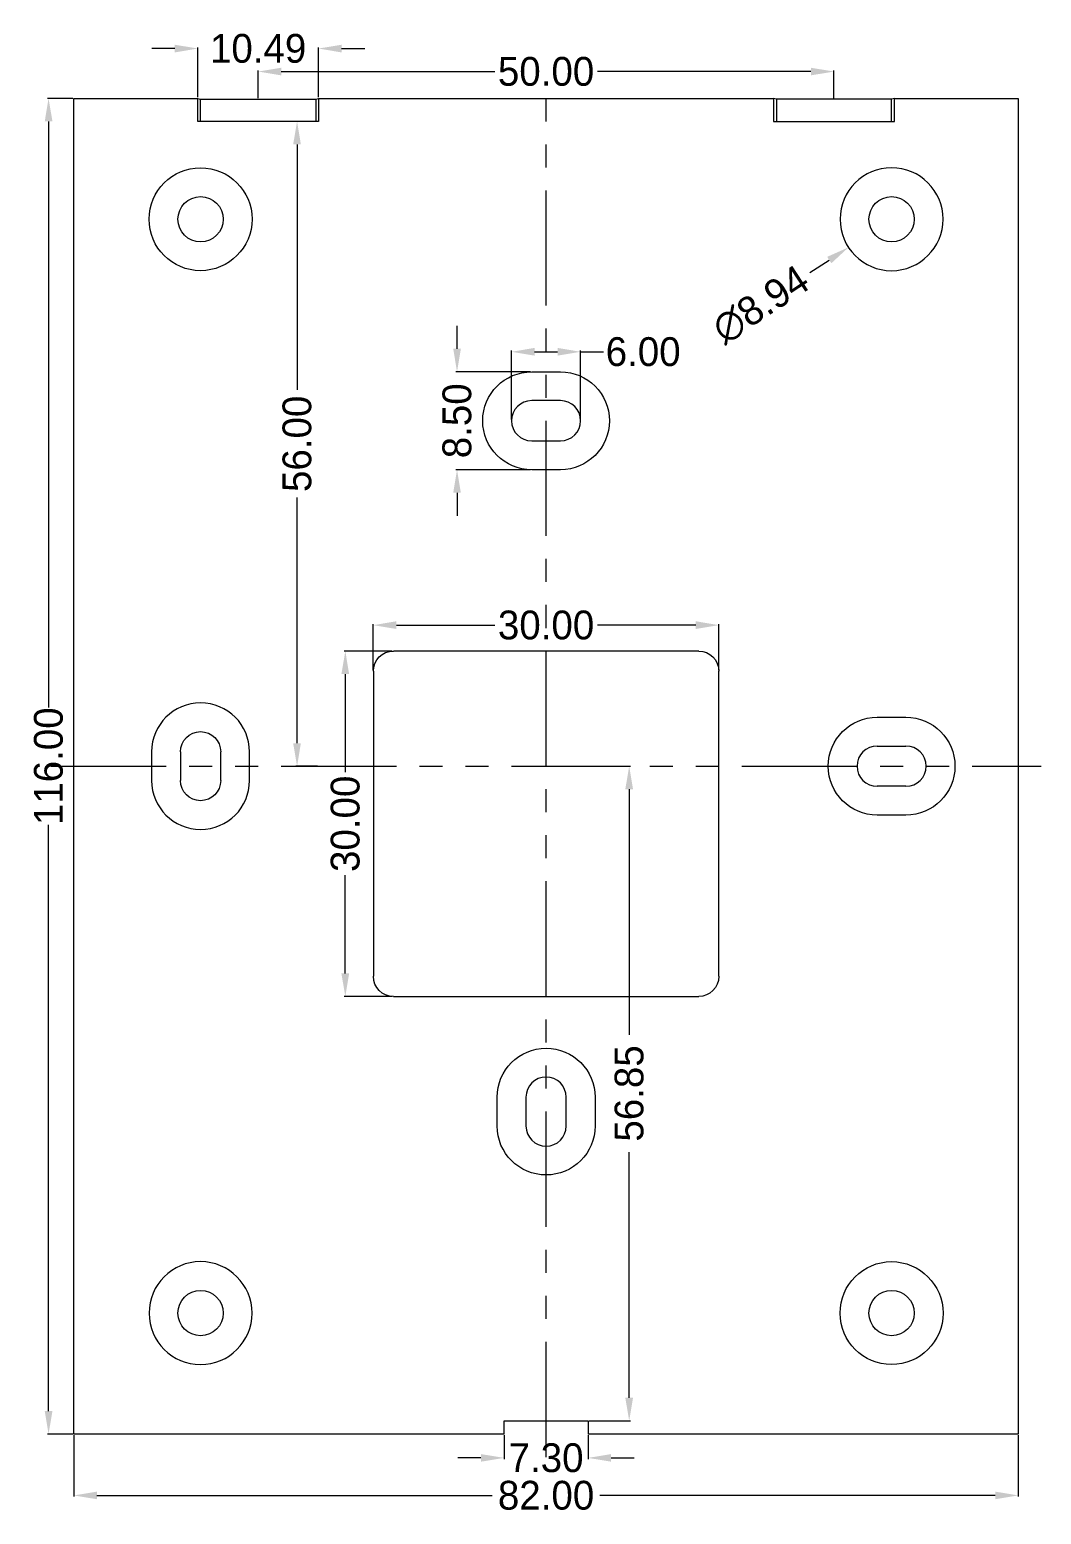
# Model space of a CAD drawing. Extents: x 142 to 418, y 267 to 420.
# Drawn here: x 330.6 to 418.5, y 290.7 to 419.6 of the extents above; entities that cross this region are included whole.
import ezdxf

# ---------------------------------------------------------------- set-up
doc = ezdxf.new("R2010")
doc.units = 0
doc.header["$MEASUREMENT"] = 0
doc.linetypes.add('PHANTOM', pattern=[2.5, 1.25, -0.25, 0.25, -0.25, 0.25, -0.25])
doc.layers.add('20', color=7, linetype='Continuous')
doc.dimstyles.get("Standard").update_dxf_attribs({"dimtxt": 0.18, "dimasz": 0.18, "dimexe": 0.18, "dimexo": 0.0625, "dimgap": 0.09, "dimtad": 0, "dimtih": 1, "dimtoh": 1, "dimdec": 4, "dimzin": 0, "dimdsep": 46, "dimtxsty": 'Standard', "dimcen": 0.09, "dimadec": 0, "dimazin": 0, "dimtfac": 1, "dimtdec": 4, "dimtofl": 0, "dimtmove": 0, "dimatfit": 3, "dimfxl": 0, "dimtolj": 1, "dimtzin": 0, "dimarcsym": 0})

# ---------------------------------------------------------------- blocks, each defined once
blk = doc.blocks.new('*D91')
at = {"color": 4, "linetype": 'Continuous', "lineweight": 9}
for p, q in [((350.47, 413.7), (350.47, 416.1)), ((352.47, 416), (371.01, 416)), ((398.47, 416), (379.94, 416)), ((400.47, 413.7), (400.47, 416.1))]:
    blk.add_line(p, q, dxfattribs=at)
for points in [[(352.47, 416.33), (352.47, 415.67), (350.47, 416)], [(398.47, 416.33), (398.47, 415.67), (400.47, 416)]]:
    blk.add_solid(points, dxfattribs=at)
at = {"layer": 'Defpoints', "color": 0, "linetype": 'Continuous', "lineweight": 9}
for p in [(400.47, 416), (350.47, 413.6), (400.47, 413.6)]:
    blk.add_point(p, dxfattribs=at)
at = {"color": 3, "linetype": 'Continuous', "lineweight": 9, "insert": (375.47, 416), "char_height": 2.5, "attachment_point": 5}
blk.add_mtext('\\A1;50.00', dxfattribs=at)
blk = doc.blocks.new('*D92')
at = {"color": 4, "linetype": 'Continuous', "lineweight": 9}
for p, q in [((343.23, 418), (341.23, 418)), ((345.23, 413.77), (345.23, 418.1)), ((355.72, 413.77), (355.72, 418.1)), ((357.72, 418), (359.72, 418))]:
    blk.add_line(p, q, dxfattribs=at)
for points in [[(343.23, 418.33), (343.23, 417.66), (345.23, 418)], [(357.72, 418.33), (357.72, 417.66), (355.72, 418)]]:
    blk.add_solid(points, dxfattribs=at)
at = {"layer": 'Defpoints', "color": 0, "linetype": 'Continuous', "lineweight": 9}
for p in [(355.72, 418), (345.23, 413.67), (355.72, 413.67)]:
    blk.add_point(p, dxfattribs=at)
at = {"color": 3, "linetype": 'Continuous', "lineweight": 9, "insert": (350.47, 418), "char_height": 2.5, "attachment_point": 5}
blk.add_mtext('\\A1;10.49', dxfattribs=at)
blk = doc.blocks.new('*D93')
at = {"color": 4, "linetype": 'Continuous', "lineweight": 9}
for p, q in [((362.12, 365.67), (357.94, 365.67)), ((358.04, 363.67), (358.04, 355.14)), ((358.04, 337.67), (358.04, 346.21)), ((362.12, 335.67), (357.94, 335.67))]:
    blk.add_line(p, q, dxfattribs=at)
for points in [[(357.7, 363.67), (358.37, 363.67), (358.04, 365.67)], [(357.7, 337.67), (358.37, 337.67), (358.04, 335.67)]]:
    blk.add_solid(points, dxfattribs=at)
at = {"layer": 'Defpoints', "color": 0, "linetype": 'Continuous', "lineweight": 9}
for p in [(362.22, 365.67), (358.04, 335.67), (362.22, 335.67)]:
    blk.add_point(p, dxfattribs=at)
at = {"color": 3, "linetype": 'Continuous', "lineweight": 9, "insert": (358.04, 350.67), "char_height": 2.5, "attachment_point": 5, "rotation": 90}
blk.add_mtext('\\A1;30.00', dxfattribs=at)
blk = doc.blocks.new('*D94')
at = {"color": 4, "linetype": 'Continuous', "lineweight": 9}
for p, q in [((360.47, 364.02), (360.47, 368.02)), ((362.47, 367.92), (371.01, 367.92)), ((388.47, 367.92), (379.94, 367.92)), ((390.47, 364.02), (390.47, 368.02))]:
    blk.add_line(p, q, dxfattribs=at)
for points in [[(362.47, 368.26), (362.47, 367.59), (360.47, 367.92)], [(388.47, 368.26), (388.47, 367.59), (390.47, 367.92)]]:
    blk.add_solid(points, dxfattribs=at)
at = {"layer": 'Defpoints', "color": 0, "linetype": 'Continuous', "lineweight": 9}
for p in [(390.47, 367.92), (360.47, 363.92), (390.47, 363.92)]:
    blk.add_point(p, dxfattribs=at)
at = {"color": 3, "linetype": 'Continuous', "lineweight": 9, "insert": (375.47, 367.92), "char_height": 2.5, "attachment_point": 5}
blk.add_mtext('\\A1;30.00', dxfattribs=at)
blk = doc.blocks.new('*D95')
at = {"color": 4, "linetype": 'Continuous', "lineweight": 9}
for p, q in [((355.62, 411.67), (353.75, 411.67)), ((353.85, 409.67), (353.85, 388.35)), ((353.85, 357.67), (353.85, 379)), ((355.62, 355.67), (353.75, 355.67))]:
    blk.add_line(p, q, dxfattribs=at)
for points in [[(353.51, 409.67), (354.18, 409.67), (353.85, 411.67)], [(353.51, 357.67), (354.18, 357.67), (353.85, 355.67)]]:
    blk.add_solid(points, dxfattribs=at)
at = {"layer": 'Defpoints', "color": 0, "linetype": 'Continuous', "lineweight": 9}
for p in [(355.72, 411.67), (353.85, 355.67), (355.72, 355.67)]:
    blk.add_point(p, dxfattribs=at)
at = {"color": 3, "linetype": 'Continuous', "lineweight": 9, "insert": (353.85, 383.67), "char_height": 2.5, "attachment_point": 5, "rotation": 90}
blk.add_mtext('\\A1;56.00', dxfattribs=at)
blk = doc.blocks.new('*D96')
at = {"color": 4, "linetype": 'Continuous', "lineweight": 9}
for p, q in [((371.82, 297.57), (371.82, 295.5)), ((379.12, 297.57), (379.12, 295.5)), ((369.82, 295.6), (367.82, 295.6)), ((381.12, 295.6), (383.12, 295.6))]:
    blk.add_line(p, q, dxfattribs=at)
for points in [[(369.82, 295.93), (369.82, 295.27), (371.82, 295.6)], [(381.12, 295.93), (381.12, 295.27), (379.12, 295.6)]]:
    blk.add_solid(points, dxfattribs=at)
at = {"layer": 'Defpoints', "color": 0, "linetype": 'Continuous', "lineweight": 9}
for p in [(371.82, 297.67), (379.12, 297.67), (379.12, 295.6)]:
    blk.add_point(p, dxfattribs=at)
at = {"color": 3, "linetype": 'Continuous', "lineweight": 9, "insert": (375.47, 295.6), "char_height": 2.5, "attachment_point": 5}
blk.add_mtext('\\A1;7.30', dxfattribs=at)
blk = doc.blocks.new('*D97')
at = {"color": 4, "linetype": 'Continuous', "lineweight": 9}
for p, q in [((334.47, 297.57), (334.47, 292.24)), ((416.47, 297.57), (416.47, 292.24)), ((336.47, 292.34), (370.8, 292.34)), ((414.47, 292.34), (380.15, 292.34))]:
    blk.add_line(p, q, dxfattribs=at)
for points in [[(336.47, 292.67), (336.47, 292.01), (334.47, 292.34)], [(414.47, 292.67), (414.47, 292.01), (416.47, 292.34)]]:
    blk.add_solid(points, dxfattribs=at)
at = {"layer": 'Defpoints', "color": 0, "linetype": 'Continuous', "lineweight": 9}
for p in [(334.47, 297.67), (416.47, 297.67), (416.47, 292.34)]:
    blk.add_point(p, dxfattribs=at)
at = {"color": 3, "linetype": 'Continuous', "lineweight": 9, "insert": (375.47, 292.34), "char_height": 2.5, "attachment_point": 5}
blk.add_mtext('\\A1;82.00', dxfattribs=at)
blk = doc.blocks.new('*D98')
at = {"color": 4, "linetype": 'Continuous', "lineweight": 9}
for p, q in [((334.37, 413.67), (332.17, 413.67)), ((332.27, 411.67), (332.27, 360.76)), ((332.27, 299.67), (332.27, 350.58)), ((334.37, 297.67), (332.17, 297.67))]:
    blk.add_line(p, q, dxfattribs=at)
for points in [[(331.94, 411.67), (332.61, 411.67), (332.27, 413.67)], [(331.94, 299.67), (332.61, 299.67), (332.27, 297.67)]]:
    blk.add_solid(points, dxfattribs=at)
at = {"layer": 'Defpoints', "color": 0, "linetype": 'Continuous', "lineweight": 9}
for p in [(332.27, 413.67), (334.47, 413.67), (334.47, 297.67)]:
    blk.add_point(p, dxfattribs=at)
at = {"color": 3, "linetype": 'Continuous', "lineweight": 9, "insert": (332.27, 355.67), "char_height": 2.5, "attachment_point": 5, "rotation": 90}
blk.add_mtext('\\A1;116.00', dxfattribs=at)
blk = doc.blocks.new('*D99')
at = {"color": 4, "linetype": 'Continuous', "lineweight": 9}
blk.add_line((398.38, 398.54), (400.06, 399.63), dxfattribs=at)
blk.add_solid([(399.88, 399.91), (400.24, 399.35), (401.73, 400.73)], dxfattribs=at)
at = {"layer": 'Defpoints', "color": 0, "linetype": 'Continuous', "lineweight": 9}
for p in [(409.21, 405.62), (401.73, 400.73)]:
    blk.add_point(p, dxfattribs=at)
at = {"color": 3, "linetype": 'Continuous', "lineweight": 9, "insert": (394.12, 395.75), "char_height": 2.5, "attachment_point": 5, "rotation": 33.1903}
blk.add_mtext('\\A1;∅8.94', dxfattribs=at)
blk = doc.blocks.new('*D101')
at = {"color": 4, "linetype": 'Continuous', "lineweight": 9}
for p, q in [((372.47, 385.77), (372.47, 391.76)), ((374.47, 391.66), (376.47, 391.66)), ((378.47, 385.77), (378.47, 391.76)), ((378.47, 391.66), (380.47, 391.66))]:
    blk.add_line(p, q, dxfattribs=at)
for points in [[(374.47, 392), (374.47, 391.33), (372.47, 391.66)], [(376.47, 392), (376.47, 391.33), (378.47, 391.66)]]:
    blk.add_solid(points, dxfattribs=at)
at = {"layer": 'Defpoints', "color": 0, "linetype": 'Continuous', "lineweight": 9}
for p in [(378.47, 391.66), (372.47, 385.67), (378.47, 385.67)]:
    blk.add_point(p, dxfattribs=at)
at = {"color": 3, "linetype": 'Continuous', "lineweight": 9, "insert": (383.9, 391.66), "char_height": 2.5, "attachment_point": 5}
blk.add_mtext('\\A1;6.00', dxfattribs=at)
blk = doc.blocks.new('*D104')
at = {"color": 4, "linetype": 'Continuous', "lineweight": 9}
for p, q in [((367.74, 391.92), (367.74, 393.92)), ((374.12, 389.92), (367.64, 389.92)), ((374.12, 381.42), (367.64, 381.42)), ((367.74, 379.42), (367.74, 377.42))]:
    blk.add_line(p, q, dxfattribs=at)
for points in [[(367.41, 391.92), (368.07, 391.92), (367.74, 389.92)], [(367.41, 379.42), (368.07, 379.42), (367.74, 381.42)]]:
    blk.add_solid(points, dxfattribs=at)
at = {"layer": 'Defpoints', "color": 0, "linetype": 'Continuous', "lineweight": 9}
for p in [(374.22, 389.92), (367.74, 381.42), (374.22, 381.42)]:
    blk.add_point(p, dxfattribs=at)
at = {"color": 3, "linetype": 'Continuous', "lineweight": 9, "insert": (367.74, 385.67), "char_height": 2.5, "attachment_point": 5, "rotation": 90}
blk.add_mtext('\\A1;8.50', dxfattribs=at)
blk = doc.blocks.new('*D105')
at = {"color": 4, "linetype": 'Continuous', "lineweight": 9}
for p, q in [((379.22, 355.67), (382.79, 355.67)), ((382.69, 353.67), (382.69, 332.34)), ((382.69, 300.82), (382.69, 322.16)), ((379.22, 298.82), (382.79, 298.82))]:
    blk.add_line(p, q, dxfattribs=at)
for points in [[(382.35, 353.67), (383.02, 353.67), (382.69, 355.67)], [(382.35, 300.82), (383.02, 300.82), (382.69, 298.82)]]:
    blk.add_solid(points, dxfattribs=at)
at = {"layer": 'Defpoints', "color": 0, "linetype": 'Continuous', "lineweight": 9}
for p in [(379.12, 355.67), (382.69, 355.67), (379.12, 298.82)]:
    blk.add_point(p, dxfattribs=at)
at = {"color": 3, "linetype": 'Continuous', "lineweight": 9, "insert": (382.69, 327.25), "char_height": 2.5, "attachment_point": 5, "rotation": 90}
blk.add_mtext('\\A1;56.85', dxfattribs=at)

msp = doc.modelspace()

# ---------------------------------------------------------------- linework, layer by layer
at = {"layer": '20', "color": 1, "linetype": 'PHANTOM', "lineweight": 9, "ltscale": 8}
for p, q in [((375.472, 295.674), (375.472, 415.674)), ((332.472, 355.674), (418.472, 355.674))]:
    msp.add_line(p, q, dxfattribs=at)
at = {"layer": '20', "color": 7, "linetype": 'Continuous', "lineweight": 9}
for p, q in [((334.472, 297.674), (334.472, 413.674)), ((334.472, 413.674), (345.225, 413.674)), ((345.225, 413.674), (345.472, 413.601)), ((345.225, 411.674), (345.225, 413.674)), ((345.472, 411.674), (345.472, 413.601)), ((345.472, 413.601), (355.472, 413.601)), ((355.472, 413.601), (355.719, 413.674)), ((355.472, 413.601), (355.472, 411.674)), ((355.719, 413.674), (355.719, 411.674)), ((355.719, 413.674), (395.225, 413.674)), ((395.472, 413.601), (395.225, 413.674)), ((395.225, 413.674), (395.225, 411.674)), ((395.472, 413.601), (395.472, 411.674)), ((405.472, 413.601), (395.472, 413.601)), ((405.719, 413.674), (405.472, 413.601)), ((405.472, 411.674), (405.472, 413.601)), ((405.719, 411.674), (405.719, 413.674)), ((405.719, 413.674), (416.472, 413.674)), ((416.472, 413.674), (416.472, 297.674)), ((355.719, 411.674), (345.225, 411.674)), ((395.225, 411.674), (405.719, 411.674)), ((374.222, 389.924), (376.722, 389.924)), ((376.722, 387.424), (374.222, 387.424)), ((374.222, 383.924), (376.722, 383.924)), ((376.722, 381.424), (374.222, 381.424)), ((388.722, 365.674), (362.222, 365.674)), ((360.472, 363.924), (360.472, 337.424)), ((390.472, 337.424), (390.472, 363.924)), ((404.222, 359.924), (406.722, 359.924)), ((404.222, 357.424), (406.722, 357.424)), ((341.222, 356.924), (341.222, 354.424)), ((343.722, 356.924), (343.722, 354.424)), ((347.222, 354.424), (347.222, 356.924)), ((349.722, 354.424), (349.722, 356.924)), ((406.722, 353.924), (404.222, 353.924)), ((406.722, 351.424), (404.222, 351.424)), ((362.222, 335.674), (388.722, 335.674)), ((371.222, 324.424), (371.222, 326.924)), ((373.722, 326.924), (373.722, 324.424)), ((377.222, 324.424), (377.222, 326.924)), ((379.722, 326.924), (379.722, 324.424)), ((371.822, 298.824), (379.122, 298.824)), ((371.822, 297.674), (371.822, 298.824)), ((379.122, 298.824), (379.122, 297.674)), ((371.822, 297.674), (334.472, 297.674)), ((416.472, 297.674), (379.122, 297.674))]:
    msp.add_line(p, q, dxfattribs=at)
for centre, radius in [((345.472, 403.174), 4.469), ((345.472, 403.174), 1.969), ((405.472, 403.174), 1.969), ((405.472, 308.174), 4.469), ((345.472, 308.174), 1.969), ((405.472, 308.174), 1.969)]:
    msp.add_circle(centre, radius, dxfattribs=at)
at = {"layer": '20', "color": 7, "linetype": 'Continuous', "lineweight": 9, "extrusion": (0, 0, -1)}
for centre in [(-405.472, 403.174), (-345.472, 308.174)]:
    msp.add_circle(centre, 4.469, dxfattribs=at)
for centre, radius, start, end in [((-374.222, 385.674), 4.25, 270, 90), ((-376.722, 385.674), 4.25, 90, 270), ((-362.222, 363.924), 1.75, 0, 90), ((-388.722, 363.924), 1.75, 90, 180), ((-404.222, 355.674), 4.25, 270, 90), ((-406.722, 355.674), 4.25, 90, 270), ((-345.472, 356.924), 1.75, 0, 180), ((-345.472, 354.424), 1.75, 180, 0), ((-362.222, 337.424), 1.75, 270, 0), ((-388.722, 337.424), 1.75, 180, 270), ((-375.472, 326.924), 4.25, 0, 180), ((-375.472, 324.424), 4.25, 180, 0)]:
    msp.add_arc(centre, radius, start, end, dxfattribs=at)
at = {"layer": '20', "color": 7, "linetype": 'Continuous', "lineweight": 9}
for centre, radius, start, end in [((374.222, 385.674), 1.75, 90, 270), ((376.722, 385.674), 1.75, 270, 90), ((345.472, 356.924), 4.25, 0, 180), ((404.222, 355.674), 1.75, 90, 270), ((406.722, 355.674), 1.75, 270, 90), ((345.472, 354.424), 4.25, 180, 0), ((375.472, 326.924), 1.75, 0, 180), ((375.472, 324.424), 1.75, 180, 0)]:
    msp.add_arc(centre, radius, start, end, dxfattribs=at)

# ---------------------------------------------------------------- dimensions: what is measured, and where the dimension line sits
at = {"linetype": 'Continuous', "lineweight": 9}
for base, p1, p2, picture, middle in [((355.719, 417.995), (345.225, 413.674), (355.719, 413.674), '*D92', (350.472, 417.995)), ((400.472, 416), (350.472, 413.601), (400.472, 413.601), '*D91', (375.472, 416)), ((378.472, 391.664), (372.472, 385.674), (378.472, 385.674), '*D101', (383.895, 391.664)), ((390.472, 367.923), (360.472, 363.924), (390.472, 363.924), '*D94', (375.472, 367.923)), ((416.472, 292.341), (334.472, 297.674), (416.472, 297.674), '*D97', (375.472, 292.341)), ((379.122, 295.599), (371.822, 297.674), (379.122, 297.674), '*D96', (375.472, 295.599))]:
    dim = msp.add_linear_dim(base=base, p1=p1, p2=p2, dimstyle='Standard', override={"dimtxt": 2.5, "dimasz": 2, "dimexe": 0.1, "dimexo": 0.1, "dimtih": 0, "dimtoh": 0, "dimdec": 2, "dimdsep": 0, "dimcen": 0, "dimclrd": 4, "dimclre": 4, "dimclrt": 3, "dimadec": 1, "dimtdec": 2, "dimlwd": 9, "dimlwe": 9}, dxfattribs=at)
    dim.commit()
    dim.dimension.update_dxf_attribs({"geometry": picture, "text_midpoint": middle})
for base, p1, p2, picture, middle in [((332.274, 413.674), (334.472, 297.674), (334.472, 413.674), '*D98', (332.274, 355.674)), ((353.848, 355.674), (355.719, 411.674), (355.719, 355.674), '*D95', (353.848, 383.674)), ((358.037, 335.674), (362.222, 365.674), (362.222, 335.674), '*D93', (358.037, 350.674)), ((382.685, 355.674), (379.122, 298.824), (379.122, 355.674), '*D105', (382.685, 327.249))]:
    dim = msp.add_linear_dim(base=base, p1=p1, p2=p2, angle=90, dimstyle='Standard', override={"dimtxt": 2.5, "dimasz": 2, "dimexe": 0.1, "dimexo": 0.1, "dimtih": 0, "dimtoh": 0, "dimdec": 2, "dimdsep": 0, "dimcen": 0, "dimclrd": 4, "dimclre": 4, "dimclrt": 3, "dimadec": 1, "dimtdec": 2, "dimlwd": 9, "dimlwe": 9}, dxfattribs=at)
    dim.commit()
    dim.dimension.update_dxf_attribs({"geometry": picture, "text_midpoint": middle})
dim = msp.add_diameter_dim_2p(p1=(409.212, 405.62), p2=(401.732, 400.727), dimstyle='Standard', override={"dimtxt": 2.5, "dimasz": 2, "dimexe": 0.1, "dimexo": 0.1, "dimtih": 0, "dimtoh": 0, "dimdec": 2, "dimdsep": 0, "dimcen": 0, "dimclrd": 4, "dimclre": 4, "dimclrt": 3, "dimadec": 1, "dimtdec": 2, "dimlwd": 9, "dimlwe": 9}, dxfattribs=at)
dim.commit()
dim.dimension.update_dxf_attribs({"geometry": '*D99', "text_midpoint": (394.125, 395.751)})
dim = msp.add_linear_dim(base=(367.741, 381.424), p1=(374.222, 389.924), p2=(374.222, 381.424), angle=90, dimstyle='Standard', override={"dimtxt": 2.5, "dimasz": 2, "dimexe": 0.1, "dimexo": 0.1, "dimtih": 0, "dimtoh": 0, "dimdec": 2, "dimdsep": 0, "dimcen": 0, "dimclrd": 4, "dimclre": 4, "dimclrt": 3, "dimadec": 1, "dimtdec": 2, "dimlwd": 9, "dimlwe": 9}, dxfattribs=at)
dim.commit()
dim.dimension.update_dxf_attribs({"geometry": '*D104', "text_midpoint": (367.741, 385.674), "dimtype": 160})

doc.saveas('drawing.dxf')
